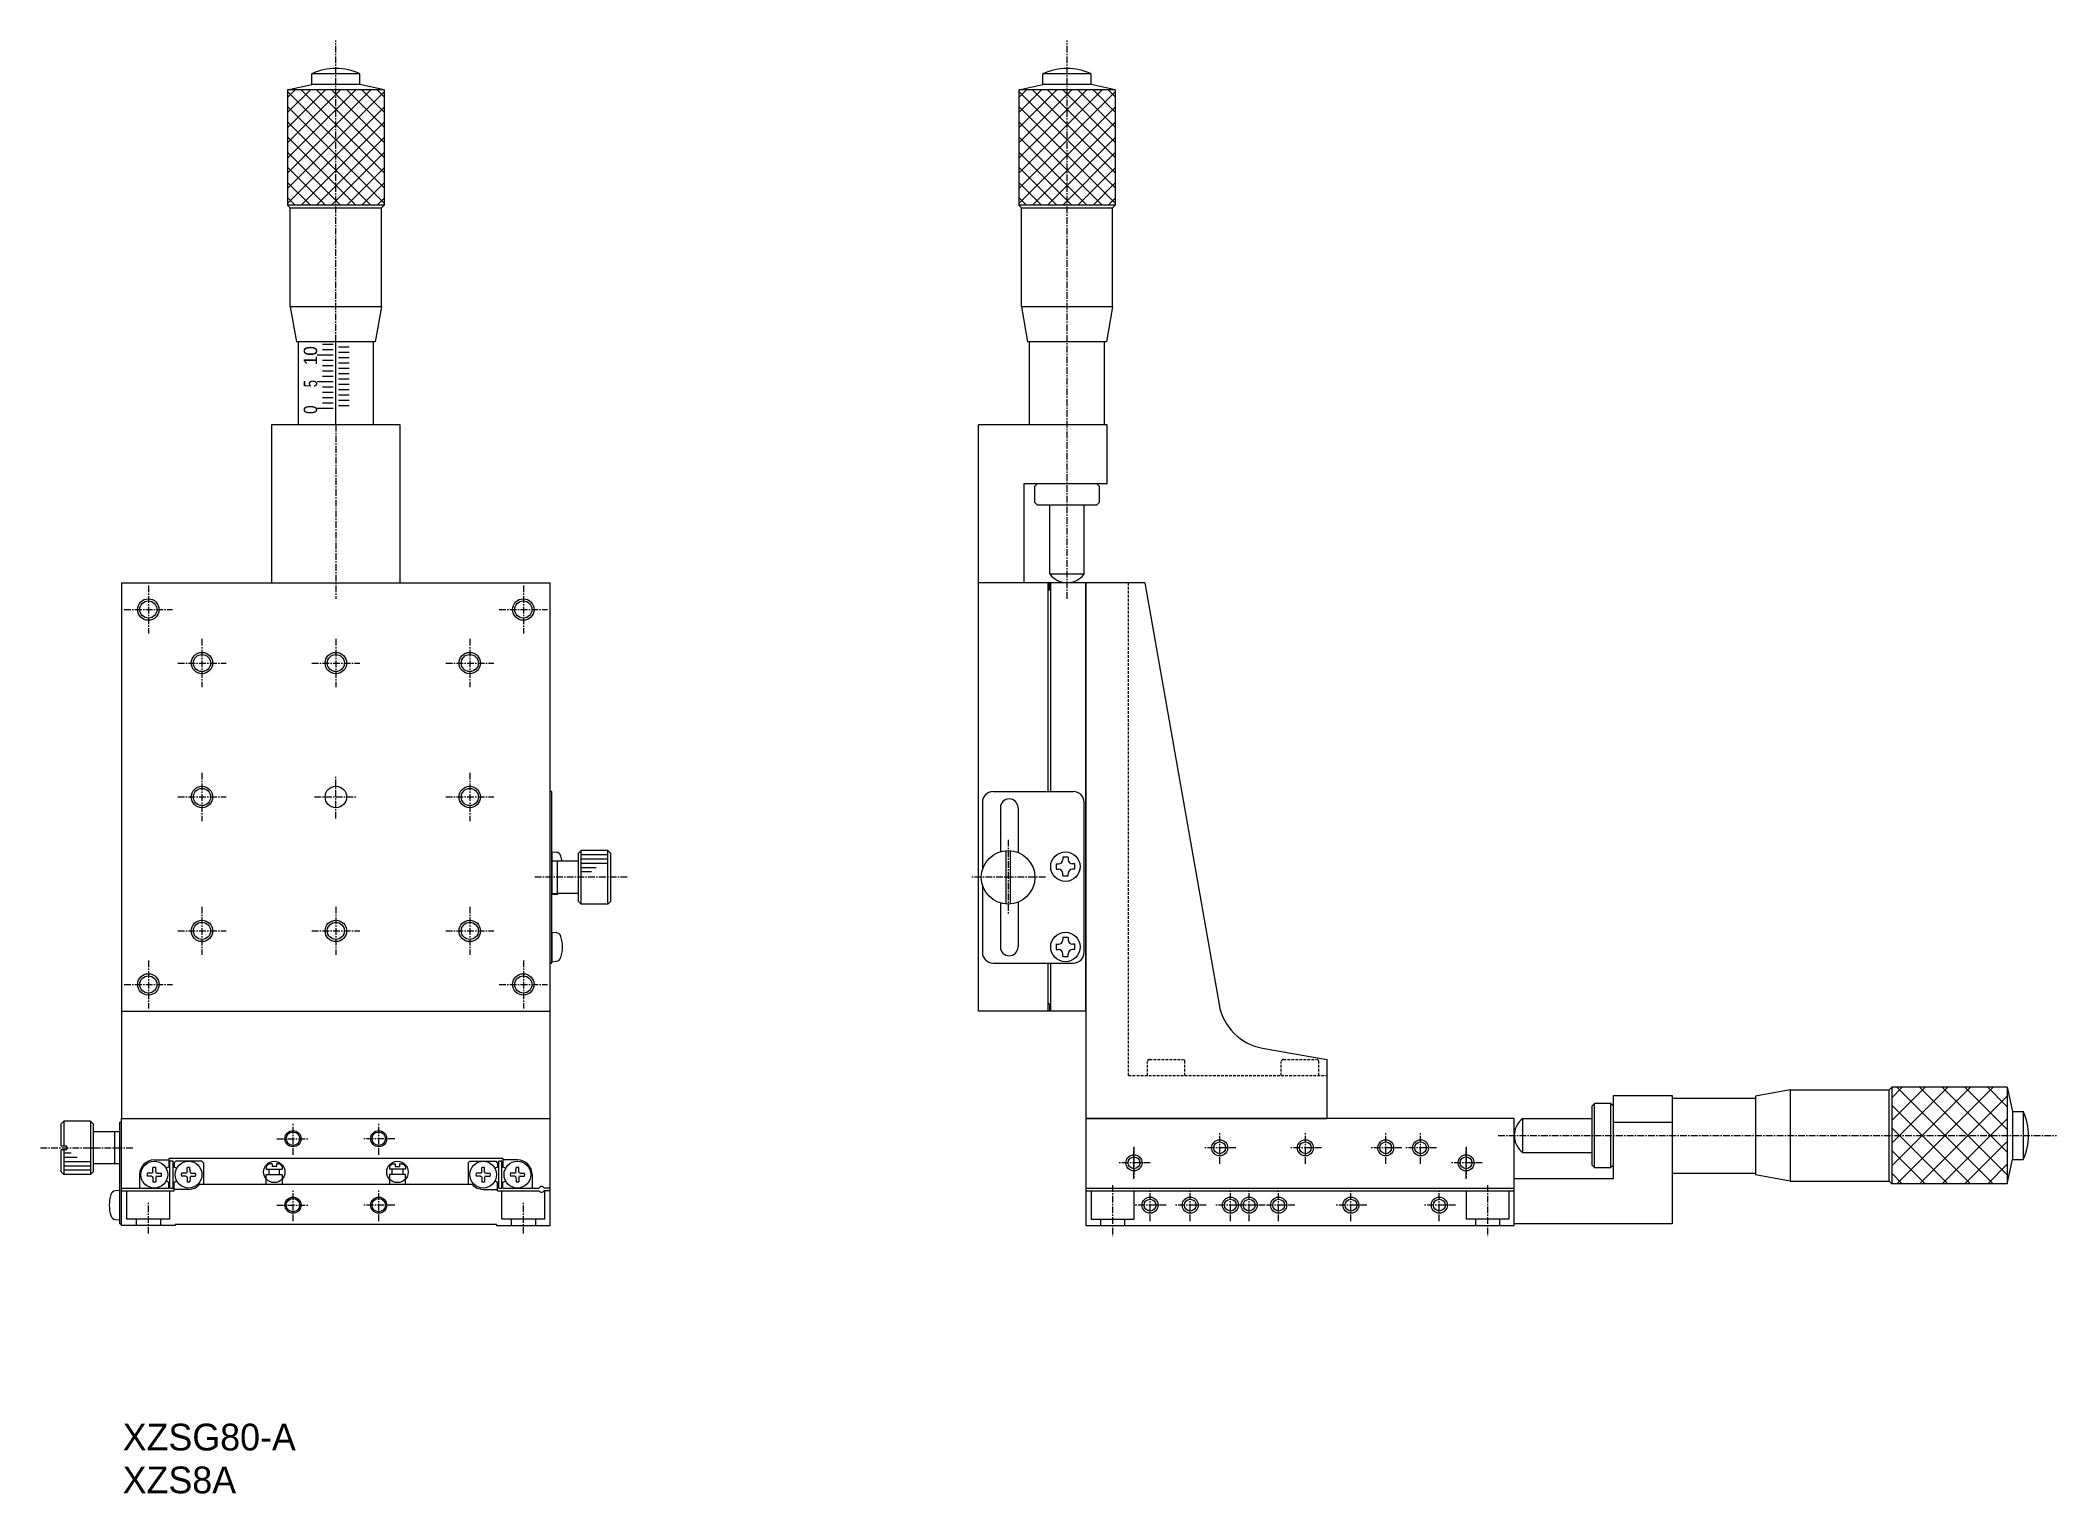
# Model space of a CAD drawing. Extents: x 128 to 505, y 106 to 377.
import ezdxf

# ---------------------------------------------------------------- set-up
doc = ezdxf.new("R2010")
doc.units = 0
doc.linetypes.add('CENTER', pattern=[2, 1.25, -0.25, 0.25, -0.25])
doc.linetypes.add('DASHED', pattern=[0.75, 0.5, -0.25])
doc.layers.get('0').update_dxf_attribs({"linetype": 'CONTINUOUS'})
doc.layers.add('CENTER', color=1, linetype='CENTER')

msp = doc.modelspace()

# ---------------------------------------------------------------- linework, layer by layer
at = {"color": 7, "linetype": 'CONTINUOUS'}
for p, q in [((188.12, 370.65), (179.12, 370.65)), ((179.12, 368.65), (179.12, 370.65)), ((188.12, 368.65), (188.12, 370.65)), ((324.62, 370.65), (315.62, 370.65)), ((315.62, 368.65), (315.62, 370.65)), ((324.62, 368.65), (324.62, 370.65)), ((174.62, 367.65), (179.12, 368.65)), ((192.62, 367.65), (174.62, 367.65)), ((174.62, 367.65), (174.62, 346.15)), ((188.12, 368.65), (179.12, 368.65)), ((192.62, 367.65), (188.12, 368.65)), ((192.62, 367.65), (192.62, 346.15)), ((311.12, 367.65), (315.62, 368.65)), ((329.12, 367.65), (311.12, 367.65)), ((311.12, 367.65), (311.12, 346.15)), ((324.62, 368.65), (315.62, 368.65)), ((329.12, 367.65), (324.62, 368.65)), ((329.12, 367.65), (329.12, 346.15)), ((175.12, 345.65), (174.62, 346.15)), ((192.62, 346.15), (174.62, 346.15)), ((175.12, 345.65), (192.12, 345.65)), ((175.12, 327.15), (175.12, 345.65)), ((192.12, 345.65), (192.62, 346.15)), ((192.12, 327.15), (192.12, 345.65)), ((329.12, 346.15), (311.12, 346.15)), ((311.62, 345.65), (311.12, 346.15)), ((311.62, 345.65), (328.62, 345.65)), ((311.62, 327.15), (311.62, 345.65)), ((328.62, 345.65), (329.12, 346.15)), ((328.62, 327.15), (328.62, 345.65)), ((175.12, 327.15), (176.26, 320.65)), ((192.12, 327.15), (175.12, 327.15)), ((192.12, 327.15), (190.97, 320.65)), ((311.62, 327.15), (312.76, 320.65)), ((328.62, 327.15), (311.62, 327.15)), ((328.62, 327.15), (327.47, 320.65)), ((190.97, 320.65), (176.26, 320.65)), ((176.62, 305.15), (176.62, 320.65)), ((183.62, 305.15), (183.62, 320.65)), ((190.62, 305.15), (190.62, 320.65)), ((327.47, 320.65), (312.76, 320.65)), ((313.12, 305.15), (313.12, 320.65)), ((327.12, 305.15), (327.12, 320.65)), ((171.62, 305.15), (171.62, 275.65)), ((195.62, 305.15), (171.62, 305.15)), ((195.62, 275.65), (195.62, 305.15)), ((303.62, 195.65), (303.62, 305.15)), ((327.62, 305.15), (303.62, 305.15)), ((327.62, 294.15), (327.62, 305.15)), ((312.12, 275.65), (312.12, 294.15)), ((312.12, 294.15), (327.62, 294.15)), ((314.62, 294.15), (314.12, 293.65)), ((314.12, 290.65), (314.12, 293.65)), ((326.12, 293.65), (325.62, 294.15)), ((326.12, 293.65), (326.12, 290.65)), ((314.62, 290.15), (314.12, 290.65)), ((325.62, 290.15), (314.62, 290.15)), ((316.94, 277.22), (316.94, 290.15)), ((323.29, 277.22), (323.29, 290.15)), ((326.12, 290.65), (325.62, 290.15)), ((143.62, 275.65), (143.62, 175.65)), ((143.62, 275.65), (223.62, 275.65)), ((223.62, 175.65), (223.62, 275.65)), ((316.62, 275.65), (303.62, 275.65)), ((316.62, 236.65), (316.62, 275.65)), ((323.62, 275.65), (316.62, 275.65)), ((316.82, 274.25), (316.82, 275.65)), ((323.29, 277.22), (316.94, 277.22)), ((317.12, 236.65), (317.12, 275.65)), ((323.62, 195.65), (323.62, 275.65)), ((323.62, 275.65), (323.62, 175.65)), ((334.62, 275.65), (323.62, 275.65)), ((334.62, 275.65), (348.5, 196.88)), ((316.82, 274.25), (316.62, 274.25)), ((223.92, 236.65), (223.62, 236.65)), ((223.92, 204.65), (223.92, 236.65)), ((304.32, 234.65), (304.32, 222.05)), ((306.32, 236.65), (321.32, 236.65)), ((307.67, 233.65), (307.67, 225.44)), ((310.97, 233.65), (310.97, 225.3)), ((323.32, 206.65), (323.32, 234.65)), ((223.92, 225.4), (223.92, 223.65)), ((223.92, 225.4), (224.76, 225.33)), ((223.92, 223.65), (223.92, 217.65)), ((224.92, 223.65), (223.92, 223.65)), ((224.92, 223.65), (224.92, 217.65)), ((224.92, 223.65), (224.92, 217.65)), ((228.92, 223.65), (224.92, 223.65)), ((229.42, 225.65), (228.92, 225.15)), ((228.92, 216.15), (228.92, 225.15)), ((229.42, 215.65), (229.42, 225.65)), ((234.42, 225.65), (229.42, 225.65)), ((234.42, 215.65), (234.42, 225.65)), ((234.92, 225.15), (234.42, 225.65)), ((234.92, 225.15), (234.92, 216.15)), ((308.72, 225.64), (308.72, 215.67)), ((309.52, 225.64), (309.52, 215.67)), ((318.07, 223.15), (318.07, 222.15)), ((318.07, 223.15), (318.52, 223.15)), ((318.07, 222.15), (318.52, 222.15)), ((320.32, 224.4), (319.32, 224.4)), ((319.32, 224.4), (319.32, 223.95)), ((320.32, 224.4), (320.32, 223.95)), ((321.57, 223.15), (321.12, 223.15)), ((321.57, 222.15), (321.12, 222.15)), ((321.57, 222.15), (321.57, 223.15)), ((304.32, 219.25), (304.32, 206.65)), ((319.32, 220.9), (319.32, 221.35)), ((319.32, 220.9), (320.32, 220.9)), ((320.32, 220.9), (320.32, 221.35)), ((223.92, 217.65), (224.92, 217.65)), ((224.68, 217.47), (223.92, 217.4)), ((228.92, 217.65), (224.92, 217.65)), ((229.42, 215.65), (228.92, 216.15)), ((234.42, 215.65), (229.42, 215.65)), ((234.92, 216.15), (234.42, 215.65)), ((307.67, 215.87), (307.67, 207.65)), ((310.97, 216.01), (310.97, 207.65)), ((223.92, 210.4), (223.92, 204.9)), ((223.92, 210.4), (224.76, 210.33)), ((318.07, 208.15), (318.07, 207.15)), ((318.07, 208.15), (318.52, 208.15)), ((318.07, 207.15), (318.52, 207.15)), ((320.32, 209.4), (319.32, 209.4)), ((319.32, 209.4), (319.32, 208.95)), ((320.32, 209.4), (320.32, 208.95)), ((321.57, 208.15), (321.12, 208.15)), ((321.57, 207.15), (321.12, 207.15)), ((321.57, 207.15), (321.57, 208.15)), ((223.62, 204.65), (223.92, 204.65)), ((223.92, 204.9), (224.76, 204.98)), ((306.32, 204.65), (321.32, 204.65)), ((316.62, 195.65), (316.62, 204.65)), ((317.12, 195.65), (317.12, 204.65)), ((319.32, 205.9), (319.32, 206.35)), ((319.32, 205.9), (320.32, 205.9)), ((320.32, 205.9), (320.32, 206.35)), ((316.82, 197.05), (316.62, 197.05)), ((316.82, 197.05), (316.82, 195.65)), ((143.62, 195.65), (223.62, 195.65)), ((316.62, 195.65), (303.62, 195.65)), ((323.62, 195.65), (316.62, 195.65)), ((356.62, 188.77), (368.62, 186.65)), ((368.62, 186.65), (368.62, 175.65)), ((455.12, 180.95), (448.62, 179.81)), ((455.12, 180.95), (455.12, 163.95)), ((455.12, 180.95), (473.62, 180.95)), ((473.62, 180.95), (474.12, 181.45)), ((473.62, 163.95), (473.62, 180.95)), ((495.62, 181.45), (474.12, 181.45)), ((474.12, 181.45), (474.12, 163.45)), ((495.62, 181.45), (495.62, 163.45)), ((495.62, 181.45), (496.62, 176.95)), ((418.62, 178.45), (418.12, 177.95)), ((418.12, 177.95), (418.12, 166.95)), ((421.62, 178.45), (418.62, 178.45)), ((418.62, 166.45), (418.62, 178.45)), ((421.62, 166.45), (421.62, 178.45)), ((421.62, 178.45), (422.12, 177.95)), ((422.12, 164.45), (422.12, 179.95)), ((422.12, 179.95), (433.12, 179.95)), ((433.12, 179.95), (433.12, 155.95)), ((433.12, 179.45), (448.62, 179.45)), ((448.62, 179.81), (448.62, 165.1)), ((496.62, 176.95), (496.62, 167.95)), ((496.62, 176.95), (498.62, 176.95)), ((498.62, 176.95), (498.62, 167.95)), ((132.32, 174.65), (132.82, 175.15)), ((132.32, 170.55), (132.32, 174.65)), ((137.82, 175.15), (132.82, 175.15)), ((132.82, 175.15), (132.82, 170.55)), ((137.82, 175.15), (137.82, 165.15)), ((137.82, 175.15), (138.32, 174.65)), ((138.32, 174.65), (138.32, 165.65)), ((143.32, 155.95), (143.32, 174.95)), ((143.32, 174.95), (143.62, 174.95)), ((143.62, 175.65), (223.62, 175.65)), ((143.62, 175.65), (223.62, 175.65)), ((143.62, 155.65), (143.62, 175.65)), ((223.62, 155.65), (223.62, 175.65)), ((323.62, 175.65), (368.62, 175.65)), ((403.62, 175.65), (323.62, 175.65)), ((323.62, 175.65), (323.62, 155.65)), ((403.62, 155.65), (403.62, 175.65)), ((405.18, 175.63), (405.18, 169.28)), ((405.18, 175.63), (418.12, 175.63)), ((422.12, 174.95), (433.12, 174.95)), ((132.32, 170.55), (133.32, 170.55)), ((133.32, 169.75), (132.32, 169.75)), ((132.32, 165.65), (132.32, 169.75)), ((132.82, 169.75), (132.82, 165.15)), ((133.32, 170.55), (133.32, 169.75)), ((143.32, 173.15), (138.32, 173.15)), ((142.32, 173.15), (142.32, 167.15)), ((132.82, 165.15), (132.32, 165.65)), ((138.32, 165.65), (137.82, 165.15)), ((143.32, 167.15), (138.32, 167.15)), ((149.44, 165.65), (149.37, 165.49)), ((149.44, 165.65), (149.46, 166.48)), ((149.72, 167.9), (152.42, 167.9)), ((149.99, 165.65), (149.98, 166.48)), ((149.99, 165.65), (150.06, 165.49)), ((214.82, 168.15), (152.42, 168.15)), ((152.42, 168.15), (152.42, 166.57)), ((152.62, 162.65), (152.62, 167.65)), ((153.22, 167.65), (152.62, 167.65)), ((153.22, 162.65), (153.22, 167.65)), ((153.42, 167.35), (153.72, 167.65)), ((153.42, 167.35), (153.42, 166.57)), ((158.62, 167.65), (153.72, 167.65)), ((155.84, 165.65), (155.77, 165.49)), ((155.84, 165.65), (155.86, 166.48)), ((156.39, 165.65), (156.38, 166.48)), ((156.39, 165.65), (156.46, 165.49)), ((158.92, 167.35), (158.62, 167.65)), ((158.92, 167.35), (158.92, 163.35)), ((170.62, 166.65), (171.12, 167.15)), ((170.62, 166.65), (170.62, 166.15)), ((170.62, 166.15), (173.62, 166.15)), ((171.72, 167.15), (171.12, 167.15)), ((171.12, 166.15), (171.12, 165.15)), ((171.72, 167.15), (171.72, 166.65)), ((172.52, 166.65), (171.72, 166.65)), ((173.12, 167.15), (172.52, 167.15)), ((172.52, 167.15), (172.52, 166.65)), ((173.62, 166.65), (173.12, 167.15)), ((173.12, 165.15), (173.12, 166.15)), ((173.62, 166.65), (173.62, 166.15)), ((193.62, 166.65), (194.12, 167.15)), ((193.62, 166.65), (193.62, 166.15)), ((196.62, 166.15), (193.62, 166.15)), ((194.12, 167.15), (194.72, 167.15)), ((194.12, 165.15), (194.12, 166.15)), ((194.72, 167.15), (194.72, 166.65)), ((194.72, 166.65), (195.52, 166.65)), ((195.52, 167.15), (196.12, 167.15)), ((195.52, 167.15), (195.52, 166.65)), ((196.62, 166.65), (196.12, 167.15)), ((196.12, 166.15), (196.12, 165.15)), ((196.62, 166.65), (196.62, 166.15)), ((208.32, 167.35), (208.62, 167.65)), ((208.32, 167.35), (208.32, 163.35)), ((208.62, 167.65), (213.52, 167.65)), ((210.84, 165.65), (210.77, 165.49)), ((210.84, 165.65), (210.86, 166.48)), ((211.39, 165.65), (211.38, 166.48)), ((211.39, 165.65), (211.46, 165.49)), ((213.82, 167.35), (213.52, 167.65)), ((213.82, 167.35), (213.82, 166.57)), ((214.02, 162.65), (214.02, 167.65)), ((214.62, 167.65), (214.02, 167.65)), ((214.62, 162.65), (214.62, 167.65)), ((214.82, 168.15), (214.82, 166.57)), ((217.52, 167.9), (214.82, 167.9)), ((217.24, 165.65), (217.17, 165.49)), ((217.24, 165.65), (217.26, 166.48)), ((217.79, 165.65), (217.78, 166.48)), ((217.79, 165.65), (217.86, 165.49)), ((405.18, 169.28), (418.12, 169.28)), ((418.12, 166.95), (418.62, 166.45)), ((418.62, 166.45), (421.62, 166.45)), ((422.12, 166.95), (421.62, 166.45)), ((495.62, 163.45), (496.62, 167.95)), ((496.62, 167.95), (498.62, 167.95)), ((137.82, 165.15), (132.82, 165.15)), ((143.32, 162.2), (142.47, 162.13)), ((143.62, 162.65), (152.42, 162.65)), ((143.62, 162.15), (153.42, 162.15)), ((146.97, 165.15), (146.97, 162.65)), ((149.23, 165.43), (148.39, 165.41)), ((149.23, 164.88), (148.39, 164.89)), ((149.23, 165.43), (149.37, 165.49)), ((149.23, 164.88), (149.37, 164.82)), ((149.44, 164.65), (149.37, 164.82)), ((149.44, 164.65), (149.46, 163.83)), ((149.99, 164.65), (149.98, 163.83)), ((149.99, 164.65), (150.06, 164.82)), ((150.2, 165.43), (150.06, 165.49)), ((150.2, 164.88), (150.06, 164.82)), ((150.2, 165.43), (151.04, 165.41)), ((150.2, 164.88), (151.04, 164.89)), ((152.42, 162.65), (152.42, 163.74)), ((152.62, 162.65), (153.22, 162.65)), ((153.42, 162.15), (153.42, 163.74)), ((156.12, 162.4), (153.42, 162.4)), ((155.63, 165.43), (154.79, 165.41)), ((155.63, 164.88), (154.79, 164.89)), ((155.63, 165.43), (155.77, 165.49)), ((155.63, 164.88), (155.77, 164.82)), ((155.84, 164.65), (155.77, 164.82)), ((155.84, 164.65), (155.86, 163.83)), ((156.39, 164.65), (156.38, 163.83)), ((156.39, 164.65), (156.46, 164.82)), ((156.6, 165.43), (156.46, 165.49)), ((156.6, 164.88), (156.46, 164.82)), ((156.6, 165.43), (157.44, 165.41)), ((156.6, 164.88), (157.44, 164.89)), ((158.19, 163.35), (209.04, 163.35)), ((170.62, 163.35), (170.62, 165.15)), ((170.62, 165.15), (173.62, 165.15)), ((173.62, 165.15), (173.62, 163.35)), ((196.62, 165.15), (193.62, 165.15)), ((193.62, 165.15), (193.62, 163.35)), ((196.62, 163.35), (196.62, 165.15)), ((210.63, 165.43), (209.79, 165.41)), ((210.63, 164.88), (209.79, 164.89)), ((210.63, 165.43), (210.77, 165.49)), ((210.63, 164.88), (210.77, 164.82)), ((210.84, 164.65), (210.77, 164.82)), ((210.84, 164.65), (210.86, 163.83)), ((211.12, 162.4), (213.82, 162.4)), ((211.39, 164.65), (211.38, 163.83)), ((211.39, 164.65), (211.46, 164.82)), ((211.6, 165.43), (211.46, 165.49)), ((211.6, 164.88), (211.46, 164.82)), ((211.6, 165.43), (212.44, 165.41)), ((211.6, 164.88), (212.44, 164.89)), ((213.82, 162.15), (213.82, 163.74)), ((213.82, 162.15), (221.56, 162.15)), ((214.02, 162.65), (214.62, 162.65)), ((214.82, 162.65), (214.82, 163.74)), ((214.82, 162.65), (221.56, 162.65)), ((217.03, 165.43), (216.19, 165.41)), ((217.03, 164.88), (216.19, 164.89)), ((217.03, 165.43), (217.17, 165.49)), ((217.03, 164.88), (217.17, 164.82)), ((217.24, 164.65), (217.17, 164.82)), ((217.24, 164.65), (217.26, 163.83)), ((217.79, 164.65), (217.78, 163.83)), ((217.79, 164.65), (217.86, 164.82)), ((218, 165.43), (217.86, 165.49)), ((218, 164.88), (217.86, 164.82)), ((218, 165.43), (218.84, 165.41)), ((218, 164.88), (218.84, 164.89)), ((220.27, 165.15), (220.27, 162.65)), ((223.62, 162.65), (222.47, 162.65)), ((223.62, 162.15), (222.47, 162.15)), ((323.62, 162.65), (403.62, 162.65)), ((323.62, 162.15), (403.62, 162.15)), ((403.62, 164.45), (422.12, 164.45)), ((433.12, 165.45), (448.62, 165.45)), ((455.12, 163.95), (448.62, 165.1)), ((455.12, 163.95), (473.62, 163.95)), ((473.62, 163.95), (474.12, 163.45)), ((495.62, 163.45), (474.12, 163.45)), ((142.47, 156.78), (143.32, 156.7)), ((143.32, 155.95), (143.62, 155.95)), ((153.62, 155.65), (143.62, 155.65)), ((213.62, 155.85), (153.62, 155.85)), ((153.62, 155.85), (153.62, 155.65)), ((213.62, 155.85), (213.62, 155.65)), ((213.62, 155.65), (223.62, 155.65)), ((323.62, 155.65), (403.62, 155.65)), ((433.12, 155.95), (403.62, 155.95))]:
    msp.add_line(p, q, dxfattribs=at)
at = {"color": 3, "linetype": 'CONTINUOUS'}
for p, q in [((174.62, 352.1), (190.17, 367.65)), ((174.62, 354.93), (187.34, 367.65)), ((174.62, 357.75), (184.51, 367.65)), ((174.62, 360.58), (181.69, 367.65)), ((174.62, 363.41), (178.86, 367.65)), ((174.62, 366.24), (176.03, 367.65)), ((192.62, 349.37), (174.62, 367.37)), ((174.62, 349.27), (192.62, 367.27)), ((192.62, 352.2), (177.16, 367.65)), ((192.62, 355.02), (179.99, 367.65)), ((192.62, 357.85), (182.81, 367.65)), ((192.62, 360.68), (185.64, 367.65)), ((192.62, 363.51), (188.47, 367.65)), ((192.62, 366.34), (191.3, 367.65)), ((311.12, 352.1), (326.67, 367.65)), ((311.12, 354.93), (323.84, 367.65)), ((311.12, 357.75), (321.01, 367.65)), ((311.12, 360.58), (318.19, 367.65)), ((311.12, 363.41), (315.36, 367.65)), ((311.12, 366.24), (312.53, 367.65)), ((329.12, 349.37), (311.12, 367.37)), ((311.12, 349.27), (329.12, 367.27)), ((329.12, 352.2), (313.66, 367.65)), ((329.12, 355.02), (316.49, 367.65)), ((329.12, 357.85), (319.31, 367.65)), ((329.12, 360.68), (322.14, 367.65)), ((329.12, 363.51), (324.97, 367.65)), ((329.12, 366.34), (327.8, 367.65)), ((192.62, 346.54), (174.62, 364.54)), ((174.62, 346.44), (192.62, 364.44)), ((190.17, 346.15), (174.62, 361.71)), ((177.16, 346.15), (192.62, 361.61)), ((329.12, 346.54), (311.12, 364.54)), ((311.12, 346.44), (329.12, 364.44)), ((326.67, 346.15), (311.12, 361.71)), ((313.66, 346.15), (329.12, 361.61)), ((187.34, 346.15), (174.62, 358.88)), ((179.99, 346.15), (192.62, 358.78)), ((323.84, 346.15), (311.12, 358.88)), ((316.49, 346.15), (329.12, 358.78)), ((184.51, 346.15), (174.62, 356.05)), ((182.81, 346.15), (192.62, 355.96)), ((321.01, 346.15), (311.12, 356.05)), ((319.31, 346.15), (329.12, 355.96)), ((181.69, 346.15), (174.62, 353.22)), ((178.86, 346.15), (174.62, 350.4)), ((185.64, 346.15), (192.62, 353.13)), ((188.47, 346.15), (192.62, 350.3)), ((318.19, 346.15), (311.12, 353.22)), ((315.36, 346.15), (311.12, 350.4)), ((322.14, 346.15), (329.12, 353.13)), ((324.97, 346.15), (329.12, 350.3)), ((176.03, 346.15), (174.62, 347.57)), ((191.3, 346.15), (192.62, 347.47)), ((312.53, 346.15), (311.12, 347.57)), ((327.8, 346.15), (329.12, 347.47)), ((183.12, 320.15), (181.12, 320.15)), ((183.12, 318.15), (180.12, 318.15)), ((183.12, 319.15), (181.12, 319.15)), ((183.12, 317.15), (181.12, 317.15)), ((186.12, 319.65), (184.12, 319.65)), ((186.12, 319.65), (184.12, 319.65)), ((186.12, 318.65), (184.12, 318.65)), ((186.12, 317.65), (184.12, 317.65)), ((186.12, 316.65), (184.12, 316.65)), ((183.12, 313.15), (180.12, 313.15)), ((183.12, 316.15), (181.12, 316.15)), ((183.12, 315.15), (181.12, 315.15)), ((183.12, 314.15), (181.12, 314.15)), ((186.12, 315.65), (184.12, 315.65)), ((186.12, 315.65), (184.12, 315.65)), ((186.12, 314.65), (184.12, 314.65)), ((186.12, 313.65), (184.12, 313.65)), ((186.12, 312.65), (184.12, 312.65)), ((183.12, 312.15), (181.12, 312.15)), ((183.12, 311.15), (181.12, 311.15)), ((183.12, 310.15), (181.12, 310.15)), ((183.12, 309.15), (181.12, 309.15)), ((186.12, 311.65), (184.12, 311.65)), ((186.12, 310.65), (184.12, 310.65)), ((186.12, 309.65), (184.12, 309.65)), ((183.12, 308.15), (180.12, 308.15)), ((186.12, 308.65), (184.12, 308.65)), ((234.42, 224.85), (229.42, 224.85)), ((234.42, 224.05), (229.42, 224.05)), ((234.42, 223.25), (229.42, 223.25)), ((232.23, 222.45), (229.42, 222.45)), ((231.32, 221.65), (229.42, 221.65)), ((474.12, 166.78), (488.78, 181.45)), ((474.12, 179.51), (476.06, 181.45)), ((474.12, 175.27), (480.3, 181.45)), ((474.12, 171.02), (484.54, 181.45)), ((475.03, 163.45), (493.03, 181.45)), ((493.03, 163.45), (475.03, 181.45)), ((495.62, 165.11), (479.27, 181.45)), ((495.62, 169.35), (483.51, 181.45)), ((495.62, 173.59), (487.75, 181.45)), ((495.62, 177.83), (492, 181.45)), ((488.78, 163.45), (474.12, 178.12)), ((479.27, 163.45), (495.62, 179.8)), ((484.54, 163.45), (474.12, 173.88)), ((483.51, 163.45), (495.62, 175.55)), ((480.3, 163.45), (474.12, 169.63)), ((487.75, 163.45), (495.62, 171.31)), ((134.19, 169.15), (132.82, 169.15)), ((135.31, 168.35), (132.82, 168.35)), ((137.82, 167.55), (132.82, 167.55)), ((137.82, 166.75), (132.82, 166.75)), ((137.82, 165.95), (132.82, 165.95)), ((492, 163.45), (495.62, 167.07)), ((144.62, 156.85), (144.62, 162.15)), ((152.62, 156.85), (152.62, 162.15)), ((214.62, 156.85), (214.62, 162.15)), ((222.62, 156.85), (222.62, 162.15)), ((324.62, 162.15), (324.62, 156.85)), ((332.62, 162.15), (332.62, 156.85)), ((394.62, 162.15), (394.62, 156.85)), ((402.62, 162.15), (402.62, 156.85)), ((476.06, 163.45), (474.12, 165.39)), ((152.62, 156.85), (144.62, 156.85)), ((146.37, 156.85), (146.37, 155.65)), ((150.87, 156.85), (150.87, 155.65)), ((222.62, 156.85), (214.62, 156.85)), ((216.37, 156.85), (216.37, 155.65)), ((220.87, 156.85), (220.87, 155.65)), ((324.62, 156.85), (332.62, 156.85)), ((326.37, 156.85), (326.37, 155.65)), ((330.87, 156.85), (330.87, 155.65)), ((402.62, 156.85), (394.62, 156.85)), ((396.37, 156.85), (396.37, 155.65)), ((400.87, 156.85), (400.87, 155.65))]:
    msp.add_line(p, q, dxfattribs=at)
at = {"color": 3, "linetype": 'DASHED'}
for p, q in [((331.62, 183.65), (331.62, 275.65)), ((335.12, 183.65), (335.12, 186.25)), ((335.52, 186.65), (341.72, 186.65)), ((342.12, 183.65), (342.12, 186.25)), ((360.12, 183.65), (360.12, 186.25)), ((360.52, 186.65), (366.72, 186.65)), ((367.12, 183.65), (367.12, 186.25)), ((331.62, 183.65), (368.62, 183.65))]:
    msp.add_line(p, q, dxfattribs=at)
at = {"color": 7, "linetype": 'CONTINUOUS'}
for centre, radius in [((148.62, 270.65), 2), ((148.62, 270.65), 1.6), ((218.62, 270.65), 2), ((218.62, 270.65), 1.6), ((158.62, 260.65), 2), ((158.62, 260.65), 1.6), ((183.62, 260.65), 2), ((183.62, 260.65), 1.6), ((208.62, 260.65), 2), ((208.62, 260.65), 1.6), ((158.62, 235.65), 2), ((158.62, 235.65), 1.6), ((183.62, 235.65), 2), ((208.62, 235.65), 2), ((208.62, 235.65), 1.6), ((309.12, 220.65), 5), ((319.82, 222.65), 2.75), ((158.62, 210.65), 2), ((158.62, 210.65), 1.6), ((183.62, 210.65), 2), ((183.62, 210.65), 1.6), ((208.62, 210.65), 2), ((208.62, 210.65), 1.6), ((319.82, 207.65), 2.75), ((148.62, 200.65), 2), ((148.62, 200.65), 1.6), ((218.62, 200.65), 2), ((218.62, 200.65), 1.6), ((175.62, 171.85), 1.25), ((191.62, 171.85), 1.25), ((348.62, 170.15), 1.1), ((364.62, 170.15), 1.1), ((379.62, 170.15), 1.1), ((386.12, 170.15), 1.1), ((149.72, 165.15), 2.5), ((156.12, 165.15), 2.5), ((211.12, 165.15), 2.5), ((217.52, 165.15), 2.5), ((332.62, 167.35), 1.1), ((394.62, 167.35), 1.1), ((175.62, 159.45), 1.25), ((191.62, 159.45), 1.25), ((335.62, 159.45), 1.1), ((343.12, 159.45), 1.1), ((350.62, 159.45), 1.1), ((354.12, 159.45), 1.1), ((359.62, 159.45), 1.1), ((373.12, 159.45), 1.1), ((389.62, 159.45), 1.1)]:
    msp.add_circle(centre, radius, dxfattribs=at)
at = {"color": 3, "linetype": 'CONTINUOUS'}
for centre, radius in [((175.62, 171.85), 1.5), ((191.62, 171.85), 1.5), ((348.62, 170.15), 1.5), ((364.62, 170.15), 1.5), ((379.62, 170.15), 1.5), ((386.12, 170.15), 1.5), ((172.12, 165.65), 2), ((195.12, 165.65), 2), ((332.62, 167.35), 1.5), ((394.62, 167.35), 1.5), ((175.62, 159.45), 1.5), ((191.62, 159.45), 1.5), ((335.62, 159.45), 1.5), ((343.12, 159.45), 1.5), ((350.62, 159.45), 1.5), ((354.12, 159.45), 1.5), ((359.62, 159.45), 1.5), ((373.12, 159.45), 1.5), ((389.62, 159.45), 1.5)]:
    msp.add_circle(centre, radius, dxfattribs=at)
at = {"color": 7, "linetype": 'CONTINUOUS'}
for centre, radius, start, end in [((183.62, 361.03), 10.62, 64.9424, 115.0576), ((320.12, 361.03), 10.62, 64.9424, 115.0576), ((320.12, 279.65), 4, 217.4626, 322.5374), ((306.32, 234.65), 2, 90, 180), ((309.32, 233.65), 1.65, 0, 180), ((321.32, 234.65), 2, 0, 90), ((224.68, 224.33), 1, 16.257, 85), ((218.92, 222.65), 7, 8.2132, 16.257), ((318.52, 223.95), 0.8, 270, 0), ((318.52, 221.35), 0.8, 0, 90), ((321.12, 223.95), 0.8, 180, 270), ((321.12, 221.35), 0.8, 90, 180), ((224.61, 218.29), 0.821, 275, 309.3338), ((224.68, 209.33), 1, 16.257, 85), ((218.92, 207.65), 7, 343.743, 16.257), ((309.32, 207.65), 1.65, 180, 0), ((318.52, 208.95), 0.8, 270, 0), ((318.52, 206.35), 0.8, 0, 90), ((321.12, 208.95), 0.8, 180, 270), ((321.12, 206.35), 0.8, 90, 180), ((224.68, 205.97), 1, 275, 343.743), ((306.32, 206.65), 2, 180, 270), ((321.32, 206.65), 2, 270, 0), ((358.35, 198.62), 10, 190, 260), ((488.99, 172.45), 10.62, 334.9424, 25.0576), ((407.62, 172.45), 4, 127.4626, 232.5374), ((149.72, 165.15), 2.75, 90, 180), ((149.72, 165.15), 1.35, 78.8959, 101.1041), ((152.92, 165.15), 1.5, 101.5369, 130.5416), ((152.92, 165.15), 1.5, 49.4584, 78.463), ((156.12, 165.15), 1.35, 78.8959, 101.1041), ((211.12, 165.15), 1.35, 78.8959, 101.1041), ((214.32, 165.15), 1.5, 101.5369, 130.5416), ((214.32, 165.15), 1.5, 49.4584, 78.463), ((217.52, 165.15), 1.35, 78.8959, 101.1041), ((217.52, 165.15), 2.75, 360, 90), ((142.56, 161.13), 1, 95, 163.743), ((149.72, 165.15), 1.35, 168.8959, 191.1041), ((149.72, 165.15), 1.35, 258.8959, 281.1041), ((149.72, 165.15), 1.35, 348.8959, 11.1041), ((152.92, 165.15), 1.5, 229.4584, 258.463), ((152.92, 165.15), 1.5, 281.537, 310.5416), ((156.12, 165.15), 1.35, 168.8959, 191.1041), ((156.12, 165.15), 1.35, 258.8959, 281.1041), ((156.12, 165.15), 2.75, 270, 319.1149), ((156.12, 165.15), 1.35, 348.8959, 11.1041), ((211.12, 165.15), 2.75, 220.8851, 270), ((211.12, 165.15), 1.35, 168.8959, 191.1041), ((211.12, 165.15), 1.35, 258.8959, 281.1041), ((211.12, 165.15), 1.35, 348.8959, 11.1041), ((214.32, 165.15), 1.5, 229.4584, 258.463), ((214.32, 165.15), 1.5, 281.537, 310.5416), ((217.52, 165.15), 1.35, 168.8959, 191.1041), ((217.52, 165.15), 1.35, 258.8959, 281.1041), ((217.52, 165.15), 1.35, 348.8959, 11.1041), ((222.02, 162.45), 0.5, 23.5782, 156.4218), ((222.02, 162.35), 0.5, 203.5782, 336.4218), ((148.32, 159.45), 7, 163.743, 196.257), ((142.56, 157.77), 1, 196.257, 265)]:
    msp.add_arc(centre, radius, start, end, dxfattribs=at)
at = {"color": 3, "linetype": 'DASHED'}
for centre, start, end in [((335.52, 186.25), 90, 180), ((341.72, 186.25), 0, 90), ((360.52, 186.25), 90, 180), ((366.72, 186.25), 0, 90)]:
    msp.add_arc(centre, 0.4, start, end, dxfattribs=at)
at = {"layer": 'CENTER', "color": 1, "linetype": 'CENTER'}
for p, q in [((183.62, 320.65), (183.62, 376.91)), ((320.12, 272.64), (320.12, 376.91)), ((183.62, 305.15), (183.62, 272.64)), ((148.62, 275.15), (148.62, 266.15)), ((218.62, 275.15), (218.62, 266.15)), ((144.12, 270.65), (153.12, 270.65)), ((214.12, 270.65), (223.12, 270.65)), ((158.62, 265.15), (158.62, 256.15)), ((183.62, 265.15), (183.62, 256.15)), ((208.62, 265.15), (208.62, 256.15)), ((154.12, 260.65), (163.12, 260.65)), ((179.12, 260.65), (188.12, 260.65)), ((204.12, 260.65), (213.12, 260.65)), ((158.62, 240.15), (158.62, 231.15)), ((183.62, 231.65), (183.62, 239.65)), ((208.62, 240.15), (208.62, 231.15)), ((154.12, 235.65), (163.12, 235.65)), ((179.62, 235.65), (187.62, 235.65)), ((204.12, 235.65), (213.12, 235.65)), ((309.12, 227.65), (309.12, 213.65)), ((237.99, 220.65), (220.56, 220.65)), ((316.12, 220.65), (302.12, 220.65)), ((158.62, 215.15), (158.62, 206.15)), ((183.62, 215.15), (183.62, 206.15)), ((208.62, 215.15), (208.62, 206.15)), ((154.12, 210.65), (163.12, 210.65)), ((179.12, 210.65), (188.12, 210.65)), ((204.12, 210.65), (213.12, 210.65)), ((148.62, 205.15), (148.62, 196.15)), ((218.62, 205.15), (218.62, 196.15)), ((144.12, 200.65), (153.12, 200.65)), ((214.12, 200.65), (223.12, 200.65)), ((175.62, 168.85), (175.62, 174.85)), ((175.62, 168.85), (175.62, 174.85)), ((191.62, 168.85), (191.62, 174.85)), ((191.62, 168.85), (191.62, 174.85)), ((128.45, 170.15), (145.71, 170.15)), ((172.62, 171.85), (178.62, 171.85)), ((172.62, 171.85), (178.62, 171.85)), ((194.62, 171.85), (188.62, 171.85)), ((194.62, 171.85), (188.62, 171.85)), ((332.62, 164.35), (332.62, 170.35)), ((332.62, 170.35), (332.62, 164.35)), ((351.62, 170.15), (345.62, 170.15)), ((348.62, 167.15), (348.62, 173.15)), ((367.62, 170.15), (361.62, 170.15)), ((364.62, 167.15), (364.62, 173.15)), ((382.62, 170.15), (376.62, 170.15)), ((379.62, 167.15), (379.62, 173.15)), ((389.12, 170.15), (383.12, 170.15)), ((386.12, 167.15), (386.12, 173.15)), ((394.62, 164.35), (394.62, 170.35)), ((394.62, 170.35), (394.62, 164.35)), ((400.6, 172.45), (504.87, 172.45)), ((335.62, 167.35), (329.62, 167.35)), ((335.62, 167.35), (329.62, 167.35)), ((397.62, 167.35), (391.62, 167.35)), ((397.62, 167.35), (391.62, 167.35)), ((175.62, 156.45), (175.62, 162.45)), ((175.62, 156.45), (175.62, 162.45)), ((191.62, 156.45), (191.62, 162.45)), ((191.62, 156.45), (191.62, 162.45)), ((328.62, 163.21), (328.62, 153.68)), ((335.62, 156.45), (335.62, 162.45)), ((343.12, 156.45), (343.12, 162.45)), ((350.62, 156.45), (350.62, 162.45)), ((354.12, 156.45), (354.12, 162.45)), ((359.62, 156.45), (359.62, 162.45)), ((373.12, 156.45), (373.12, 162.45)), ((389.62, 156.45), (389.62, 162.45)), ((398.62, 163.21), (398.62, 153.68)), ((148.62, 154.15), (148.62, 160.15)), ((172.62, 159.45), (178.62, 159.45)), ((172.62, 159.45), (178.62, 159.45)), ((194.62, 159.45), (188.62, 159.45)), ((194.62, 159.45), (188.62, 159.45)), ((218.62, 154.15), (218.62, 160.15)), ((338.62, 159.45), (332.62, 159.45)), ((346.12, 159.45), (340.12, 159.45)), ((353.62, 159.45), (347.62, 159.45)), ((357.12, 159.45), (351.12, 159.45)), ((362.62, 159.45), (356.62, 159.45)), ((376.12, 159.45), (370.12, 159.45)), ((392.62, 159.45), (386.62, 159.45))]:
    msp.add_line(p, q, dxfattribs=at)

# ---------------------------------------------------------------- texts
at = {"color": 3, "linetype": 'CONTINUOUS'}
for s, width, p in [('10', 0.96, (180.12, 316.25)), ('5', 0.72, (180.12, 312.15)), ('0', 0.864, (180.12, 307.15))]:
    msp.add_text(s, height=2.5, rotation=90, dxfattribs=dict(at, width=width)).set_placement(p)
at = {"color": 7, "linetype": 'CONTINUOUS'}
for s, p in [('XZSG80-A', (143.82, 113.65)), ('XZS8A', (143.82, 105.65))]:
    msp.add_text(s, height=5, dxfattribs=at).set_placement(p)

doc.saveas('drawing.dxf')
